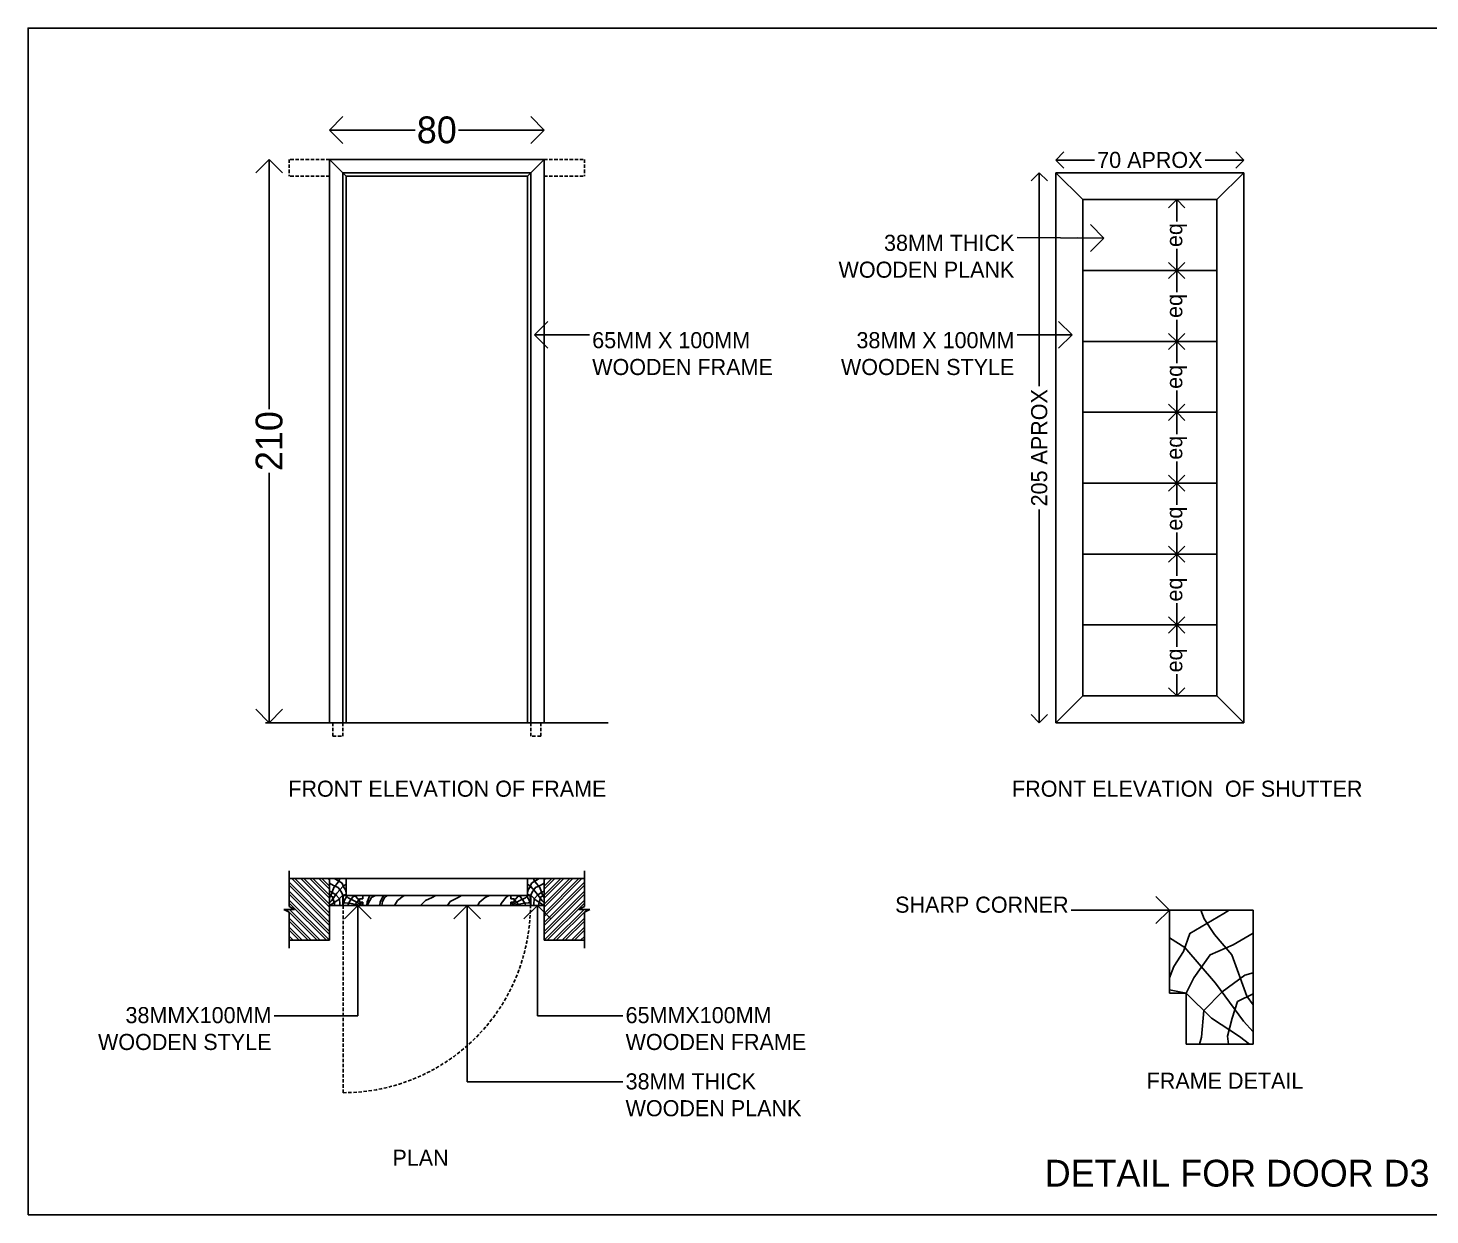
# Model space of a CAD drawing. Header units: metres. Extents: x -16 to 65907, y -5261 to 15511.
# Drawn here: x 35631 to 36154, y 8666 to 9108 of the extents above; entities that cross this region are included whole.
import ezdxf

# ---------------------------------------------------------------- set-up
doc = ezdxf.new("R2010")
doc.units = ezdxf.units.M
doc.header["$PDMODE"] = 67
doc.header["$PDSIZE"] = -5
doc.linetypes.add('DASHED', pattern=[19.049999999999997, 12.7, -6.35])
doc.layers.get('0').update_dxf_attribs({"color": 6})
for name, color, linetype in [('BC-FORMAT', 7, 'Continuous'), ('BC-GREYCOLOR', 8, 'Continuous'), ('BC-HATCH', 8, 'Continuous'), ('BC-JOINERY', 93, 'Continuous'), ('BC-TEXT', 7, 'Continuous'), ('BC-WHITECOLOR', 7, 'Continuous')]:
    doc.layers.add(name, color=color, linetype=linetype)
doc.styles.add('BC-1IN10-3', font='FreeSans.ttf', dxfattribs={"height": 6})
doc.styles.add('BC-1IN25-2', font='FreeSans.ttf', dxfattribs={"height": 10})
doc.styles.add('BC-1IN50-1', font='FreeSans.ttf', dxfattribs={"height": 10})
doc.dimstyles.new('BC-1IN10-3', dxfattribs={"dimtxt": 6, "dimasz": 6, "dimexe": 0.18, "dimexo": 0.0625, "dimgap": 1, "dimtad": 0, "dimtoh": 1, "dimzin": 12, "dimdsep": 46, "dimtxsty": 'BC-1IN10-3', "dimblk": 'OPEN90', "dimcen": 0.09, "dimse1": 1, "dimse2": 1, "dimclrd": 256, "dimclre": 256, "dimclrt": 7, "dimadec": 0, "dimazin": 0, "dimtfac": 1, "dimtdec": 1, "dimtofl": 0, "dimtmove": 1, "dimatfit": 3, "dimldrblk": 'OPEN90', "dimfxl": 1, "dimtolj": 1, "dimtzin": 0, "dimlwd": -3, "dimarcsym": 0})
doc.dimstyles.new('BC-1IN25-2', dxfattribs={"dimtxt": 10, "dimasz": 10, "dimexe": 0.18, "dimexo": 0.0625, "dimgap": 1, "dimtad": 0, "dimtoh": 1, "dimzin": 12, "dimdsep": 46, "dimtxsty": 'BC-1IN25-2', "dimblk": 'OPEN90', "dimcen": 0.09, "dimse1": 1, "dimse2": 1, "dimclrd": 256, "dimclre": 256, "dimclrt": 7, "dimadec": 0, "dimazin": 0, "dimtfac": 1, "dimtdec": 1, "dimtofl": 0, "dimtmove": 1, "dimatfit": 3, "dimldrblk": 'OPEN90', "dimfxl": 1, "dimtolj": 1, "dimtzin": 0, "dimlwd": -1, "dimarcsym": 0})

# ---------------------------------------------------------------- blocks, each defined once
blk = doc.blocks.new('_OPEN90')
at = {"color": 0, "linetype": 'ByBlock'}
for p, q in [((0, 0), (-1, 0)), ((-0.5, 0.5), (0, 0)), ((0, 0), (-0.5, -0.5))]:
    blk.add_line(p, q, dxfattribs=at)
blk = doc.blocks.new('*D983')
at = {"layer": 'BC-WHITECOLOR', "lineweight": -3}
for p, q in [((36020.48593495596, 9058.826476733262), (36028.84395964731, 9058.826476733262)), ((36078.48593495596, 9058.826476733262), (36070.1279102646, 9058.826476733262))]:
    blk.add_line(p, q, dxfattribs=at)
at = {"layer": 'Defpoints', "color": 0}
for p in [(36084.48593495596, 9058.826476733262), (36014.48593495596, 9054.05343673298), (36084.48593495596, 9054.05343673298)]:
    blk.add_point(p, dxfattribs=at)
at = {"layer": 'BC-WHITECOLOR', "lineweight": -3, "xscale": 6, "yscale": 6, "zscale": 6, "rotation": 180}
blk.add_blockref('_OPEN90', (36014.48593495596, 9058.826476733262), dxfattribs=at)
at = {"layer": 'BC-WHITECOLOR', "lineweight": -3, "xscale": 6, "yscale": 6, "zscale": 6}
blk.add_blockref('_OPEN90', (36084.48593495596, 9058.826476733262), dxfattribs=at)
at = {"layer": 'BC-WHITECOLOR', "color": 7, "insert": (36049.48593495596, 9058.826476733262), "char_height": 6, "attachment_point": 5, "style": 'BC-1IN10-3'}
blk.add_mtext('\\A1;{70 APROX}', dxfattribs=at)
blk = doc.blocks.new('*D984')
at = {"layer": 'BC-WHITECOLOR', "lineweight": -3}
for p, q in [((36008.28242927935, 9048.05343673298), (36008.28242927935, 8974.532860601292)), ((36008.28242927935, 8855.05343673298), (36008.28242927935, 8928.574012864672))]:
    blk.add_line(p, q, dxfattribs=at)
at = {"layer": 'Defpoints', "color": 0}
for p in [(36008.28242927935, 9054.05343673298), (36014.48593495596, 9054.05343673298), (36014.48593495596, 8849.05343673298)]:
    blk.add_point(p, dxfattribs=at)
at = {"layer": 'BC-WHITECOLOR', "lineweight": -3, "xscale": 6, "yscale": 6, "zscale": 6}
for p, rotation in [((36008.28242927935, 9054.05343673298), 90), ((36008.28242927935, 8849.05343673298), 270)]:
    blk.add_blockref('_OPEN90', p, dxfattribs=dict(at, rotation=rotation))
at = {"layer": 'BC-WHITECOLOR', "color": 7, "insert": (36008.28242927935, 8951.55343673298), "char_height": 6, "attachment_point": 5, "rotation": 90, "style": 'BC-1IN10-3'}
blk.add_mtext('\\A1;{205 APROX}', dxfattribs=at)
blk = doc.blocks.new('*D985')
at = {"layer": 'BC-WHITECOLOR', "lineweight": -3}
for p, q in [((36059.48593495596, 8879.482008161553), (36059.48593495596, 8877.391179237391)), ((36059.48593495596, 8865.05343673298), (36059.48593495596, 8867.144265657138))]:
    blk.add_line(p, q, dxfattribs=at)
at = {"layer": 'Defpoints', "color": 0}
for p in [(36059.48593495596, 8885.482008161553), (36059.48593495596, 8885.482008161553), (36049.48593495596, 8859.05343673298)]:
    blk.add_point(p, dxfattribs=at)
at = {"layer": 'BC-WHITECOLOR', "lineweight": -3, "xscale": 6, "yscale": 6, "zscale": 6}
for p, rotation in [((36059.48593495596, 8885.482008161553), 90), ((36059.48593495596, 8859.05343673298), 270)]:
    blk.add_blockref('_OPEN90', p, dxfattribs=dict(at, rotation=rotation))
at = {"layer": 'BC-WHITECOLOR', "color": 7, "insert": (36059.48593495596, 8872.267722447266), "char_height": 6, "attachment_point": 5, "rotation": 90, "style": 'BC-1IN10-3'}
blk.add_mtext('\\A1;{eq}', dxfattribs=at)
blk = doc.blocks.new('*D986')
at = {"layer": 'BC-WHITECOLOR', "lineweight": -3}
for p, q in [((36059.48593495596, 8905.910579590125), (36059.48593495596, 8903.819750665964)), ((36059.48593495596, 8891.482008161553), (36059.48593495596, 8893.57283708571))]:
    blk.add_line(p, q, dxfattribs=at)
at = {"layer": 'Defpoints', "color": 0}
for p in [(36059.48593495596, 8911.910579590125), (36059.48593495596, 8911.910579590125), (36059.48593495596, 8885.482008161553)]:
    blk.add_point(p, dxfattribs=at)
at = {"layer": 'BC-WHITECOLOR', "lineweight": -3, "xscale": 6, "yscale": 6, "zscale": 6}
for p, rotation in [((36059.48593495596, 8911.910579590125), 90), ((36059.48593495596, 8885.482008161553), 270)]:
    blk.add_blockref('_OPEN90', p, dxfattribs=dict(at, rotation=rotation))
at = {"layer": 'BC-WHITECOLOR', "color": 7, "insert": (36059.48593495596, 8898.696293875839), "char_height": 6, "attachment_point": 5, "rotation": 90, "style": 'BC-1IN10-3'}
blk.add_mtext('\\A1;{eq}', dxfattribs=at)
blk = doc.blocks.new('*D987')
at = {"layer": 'BC-WHITECOLOR', "lineweight": -3}
for p, q in [((36059.48593495596, 8932.339151018696), (36059.48593495596, 8930.248322094536)), ((36059.48593495596, 8917.910579590125), (36059.48593495596, 8920.001408514283))]:
    blk.add_line(p, q, dxfattribs=at)
at = {"layer": 'Defpoints', "color": 0}
for p in [(36059.48593495596, 8938.339151018696), (36059.48593495596, 8938.339151018696), (36059.48593495596, 8911.910579590125)]:
    blk.add_point(p, dxfattribs=at)
at = {"layer": 'BC-WHITECOLOR', "lineweight": -3, "xscale": 6, "yscale": 6, "zscale": 6}
for p, rotation in [((36059.48593495596, 8938.339151018696), 90), ((36059.48593495596, 8911.910579590125), 270)]:
    blk.add_blockref('_OPEN90', p, dxfattribs=dict(at, rotation=rotation))
at = {"layer": 'BC-WHITECOLOR', "color": 7, "insert": (36059.48593495596, 8925.12486530441), "char_height": 6, "attachment_point": 5, "rotation": 90, "style": 'BC-1IN10-3'}
blk.add_mtext('\\A1;{eq}', dxfattribs=at)
blk = doc.blocks.new('*D988')
at = {"layer": 'BC-WHITECOLOR', "lineweight": -3}
for p, q in [((36059.48593495596, 8958.767722447266), (36059.48593495596, 8956.676893523108)), ((36059.48593495596, 8944.339151018696), (36059.48593495596, 8946.429979942855))]:
    blk.add_line(p, q, dxfattribs=at)
at = {"layer": 'Defpoints', "color": 0}
for p in [(36059.48593495596, 8964.767722447266), (36059.48593495596, 8964.767722447266), (36059.48593495596, 8938.339151018696)]:
    blk.add_point(p, dxfattribs=at)
at = {"layer": 'BC-WHITECOLOR', "lineweight": -3, "xscale": 6, "yscale": 6, "zscale": 6}
for p, rotation in [((36059.48593495596, 8964.767722447266), 90), ((36059.48593495596, 8938.339151018696), 270)]:
    blk.add_blockref('_OPEN90', p, dxfattribs=dict(at, rotation=rotation))
at = {"layer": 'BC-WHITECOLOR', "color": 7, "insert": (36059.48593495596, 8951.553436732982), "char_height": 6, "attachment_point": 5, "rotation": 90, "style": 'BC-1IN10-3'}
blk.add_mtext('\\A1;{eq}', dxfattribs=at)
blk = doc.blocks.new('*D989')
at = {"layer": 'BC-WHITECOLOR', "lineweight": -3}
for p, q in [((36059.48593495596, 8985.196293875839), (36059.48593495596, 8983.105464951681)), ((36059.48593495596, 8970.767722447266), (36059.48593495596, 8972.858551371428))]:
    blk.add_line(p, q, dxfattribs=at)
at = {"layer": 'Defpoints', "color": 0}
for p in [(36059.48593495596, 8991.196293875839), (36059.48593495596, 8991.196293875839), (36059.48593495596, 8964.767722447266)]:
    blk.add_point(p, dxfattribs=at)
at = {"layer": 'BC-WHITECOLOR', "lineweight": -3, "xscale": 6, "yscale": 6, "zscale": 6}
for p, rotation in [((36059.48593495596, 8991.196293875839), 90), ((36059.48593495596, 8964.767722447266), 270)]:
    blk.add_blockref('_OPEN90', p, dxfattribs=dict(at, rotation=rotation))
at = {"layer": 'BC-WHITECOLOR', "color": 7, "insert": (36059.48593495596, 8977.982008161553), "char_height": 6, "attachment_point": 5, "rotation": 90, "style": 'BC-1IN10-3'}
blk.add_mtext('\\A1;{eq}', dxfattribs=at)
blk = doc.blocks.new('*D990')
at = {"layer": 'BC-WHITECOLOR', "lineweight": -3}
for p, q in [((36059.48593495596, 9011.62486530441), (36059.48593495596, 9009.53403638025)), ((36059.48593495596, 8997.196293875839), (36059.48593495596, 8999.287122799997))]:
    blk.add_line(p, q, dxfattribs=at)
at = {"layer": 'Defpoints', "color": 0}
for p in [(36059.48593495596, 9017.62486530441), (36059.48593495596, 9017.62486530441), (36059.48593495596, 8991.196293875839)]:
    blk.add_point(p, dxfattribs=at)
at = {"layer": 'BC-WHITECOLOR', "lineweight": -3, "xscale": 6, "yscale": 6, "zscale": 6}
for p, rotation in [((36059.48593495596, 9017.62486530441), 90), ((36059.48593495596, 8991.196293875839), 270)]:
    blk.add_blockref('_OPEN90', p, dxfattribs=dict(at, rotation=rotation))
at = {"layer": 'BC-WHITECOLOR', "color": 7, "insert": (36059.48593495596, 9004.410579590123), "char_height": 6, "attachment_point": 5, "rotation": 90, "style": 'BC-1IN10-3'}
blk.add_mtext('\\A1;{eq}', dxfattribs=at)
blk = doc.blocks.new('*D991')
at = {"layer": 'BC-WHITECOLOR', "lineweight": -3}
for p, q in [((36059.48593495596, 9038.05343673298), (36059.48593495596, 9035.962607808822)), ((36059.48593495596, 9023.62486530441), (36059.48593495596, 9025.71569422857))]:
    blk.add_line(p, q, dxfattribs=at)
at = {"layer": 'Defpoints', "color": 0}
for p in [(36059.48593495596, 9044.05343673298), (36059.48593495596, 9044.05343673298), (36059.48593495596, 9017.62486530441)]:
    blk.add_point(p, dxfattribs=at)
at = {"layer": 'BC-WHITECOLOR', "lineweight": -3, "xscale": 6, "yscale": 6, "zscale": 6}
for p, rotation in [((36059.48593495596, 9044.05343673298), 90), ((36059.48593495596, 9017.62486530441), 270)]:
    blk.add_blockref('_OPEN90', p, dxfattribs=dict(at, rotation=rotation))
at = {"layer": 'BC-WHITECOLOR', "color": 7, "insert": (36059.48593495596, 9030.839151018696), "char_height": 6, "attachment_point": 5, "rotation": 90, "style": 'BC-1IN10-3'}
blk.add_mtext('\\A1;{eq}', dxfattribs=at)
blk = doc.blocks.new('*D992')
at = {"layer": 'BC-HATCH', "color": 8, "lineweight": -3}
for p, q in [((35753.71295040131, 9069.998244441063), (35775.67591336428, 9069.998244441063)), ((35813.71295040131, 9069.998244441063), (35791.74998743835, 9069.998244441063))]:
    blk.add_line(p, q, dxfattribs=at)
at = {"layer": 'Defpoints', "color": 0}
for p in [(35823.71295040131, 9069.998244441063), (35743.71295040131, 9059.053436732978), (35823.71295040131, 9059.053436732982)]:
    blk.add_point(p, dxfattribs=at)
at = {"layer": 'BC-HATCH', "color": 8, "lineweight": -3, "xscale": 10, "yscale": 10, "zscale": 10, "rotation": 180}
blk.add_blockref('_OPEN90', (35743.71295040131, 9069.998244441063), dxfattribs=at)
at = {"layer": 'BC-HATCH', "color": 8, "lineweight": -3, "xscale": 10, "yscale": 10, "zscale": 10}
blk.add_blockref('_OPEN90', (35823.71295040131, 9069.998244441063), dxfattribs=at)
at = {"layer": 'BC-HATCH', "color": 7, "insert": (35783.71295040131, 9069.998244441063), "char_height": 10, "attachment_point": 5, "style": 'BC-1IN50-1'}
blk.add_mtext('\\A1;80', dxfattribs=at)
blk = doc.blocks.new('*D993')
at = {"layer": 'BC-HATCH', "color": 8, "lineweight": -3}
for p, q in [((35721.25948098588, 9049.053436732978), (35721.25948098588, 8965.924492974405)), ((35721.25948098588, 8859.05343673298), (35721.25948098588, 8942.182380491551))]:
    blk.add_line(p, q, dxfattribs=at)
at = {"layer": 'Defpoints', "color": 0}
for p in [(35743.71295040131, 9059.053436732978), (35721.25948098588, 8849.05343673298), (35743.71295040131, 8849.05343673298)]:
    blk.add_point(p, dxfattribs=at)
at = {"layer": 'BC-HATCH', "color": 8, "lineweight": -3, "xscale": 10, "yscale": 10, "zscale": 10}
for p, rotation in [((35721.25948098588, 9059.053436732978), 90), ((35721.25948098588, 8849.05343673298), 270)]:
    blk.add_blockref('_OPEN90', p, dxfattribs=dict(at, rotation=rotation))
at = {"layer": 'BC-HATCH', "color": 7, "insert": (35721.25948098588, 8954.053436732978), "char_height": 10, "attachment_point": 5, "rotation": 90, "style": 'BC-1IN50-1'}
blk.add_mtext('\\A1;210', dxfattribs=at)

msp = doc.modelspace()

# ---------------------------------------------------------------- hatches: boundary and pattern name
at = {"layer": 'BC-GREYCOLOR'}
h = msp.add_hatch(dxfattribs=at)
h.set_pattern_fill('ANSI32', color=256, scale=0.25, angle=180, style=0)
h.set_pattern_definition([(135, (69834.1352414077, 21.98809101894949), (1.683798022700466, 1.683798022700467), []), (135, (69833.0127089077, 21.98809101894949), (1.683798022700466, 1.683798022700467), [])])
h.paths.add_polyline_path([(35728.71295040131, 8780.496840793096), (35728.71295040131, 8790.929622691561), (35743.71295040131, 8790.929622691561), (35743.71295040131, 8778.429622691561), (35743.71295040131, 8767.929622691561), (35728.71295040131, 8767.929622691561), (35728.71295040131, 8778.362404590029), (35726.69278072214, 8779.429622691561), (35730.73312008049, 8779.429622691561)])
h = msp.add_hatch(dxfattribs=at)
h.set_pattern_fill('ANSI32', color=256, scale=0.25, style=0)
h.set_pattern_definition([(45, (1733.29065939493, 21.98809101894949), (-1.683798022700466, 1.683798022700467), []), (45, (1734.41319189493, 21.98809101894949), (-1.683798022700466, 1.683798022700467), [])])
h.paths.add_polyline_path([(35838.71295040131, 8780.496840793096), (35838.71295040131, 8790.929622691561), (35823.71295040131, 8790.929622691561), (35823.71295040131, 8778.429622691561), (35823.71295040131, 8767.929622691561), (35838.71295040131, 8767.929622691561), (35838.71295040131, 8778.362404590029), (35840.73312008049, 8779.429622691561), (35836.69278072214, 8779.429622691561)])

# ---------------------------------------------------------------- linework, layer by layer
at = {"layer": 'BC-FORMAT'}
for p, q in [((36014.48593495596, 8849.05343673298), (36014.48593495596, 9054.05343673298)), ((36014.48593495596, 9054.05343673298), (36084.48593495596, 9054.05343673298)), ((36084.48593495596, 8849.05343673298), (36084.48593495596, 9054.05343673298)), ((36024.48593495596, 9044.05343673298), (36074.48593495596, 9044.05343673298)), ((36024.48593495596, 8859.05343673298), (36024.48593495596, 9044.05343673298)), ((36074.48593495596, 8859.05343673298), (36074.48593495596, 9044.05343673298)), ((36024.48593495596, 8859.05343673298), (36074.48593495596, 8859.05343673298)), ((36014.48593495596, 8849.05343673298), (36084.48593495596, 8849.05343673298))]:
    msp.add_line(p, q, dxfattribs=at)
at = {"layer": 'BC-GREYCOLOR', "linetype": 'DASHED', "ltscale": 0.1}
for p, q in [((35728.71295040131, 9059.053436732982), (35728.71295040131, 9052.803436732982)), ((35743.71295040131, 9059.053436732978), (35728.71295040131, 9059.053436732982)), ((35823.71295040131, 9059.053436732982), (35838.71295040131, 9059.053436732982)), ((35838.71295040131, 9059.053436732982), (35838.71295040131, 9052.803436732982)), ((35743.71295040131, 9052.803436732978), (35728.71295040131, 9052.803436732982)), ((35823.71295040131, 9052.803436732982), (35838.71295040131, 9052.803436732982)), ((35744.96295040139, 8849.05343673296), (35744.96295040139, 8844.05343673296)), ((35748.71295040139, 8849.053436732962), (35748.71295040139, 8844.053436732962)), ((35818.71295040131, 8849.05343673298), (35818.71295040131, 8844.05343673298)), ((35822.46295040131, 8849.05343673298), (35822.46295040131, 8844.05343673298)), ((35744.96295040139, 8844.05343673296), (35748.71295040139, 8844.053436732962)), ((35822.46295040131, 8844.05343673298), (35818.71295040131, 8844.05343673298)), ((35748.81295040131, 8780.929622691563), (35748.81295040131, 8711.129622691558))]:
    msp.add_line(p, q, dxfattribs=at)
msp.add_arc((35748.81295040131, 8780.929622691563), 69.80000000000291, 270, 3.079694385304099, dxfattribs=at)
at = {"layer": 'BC-HATCH'}
for p, q in [((35749.96295040131, 9052.803436732978), (35743.71295040131, 9059.053436732978)), ((35817.46295040131, 9052.803436732982), (35823.71295040131, 9059.053436732982)), ((35748.71295040131, 9054.053436732978), (35818.71295040131, 9054.053436732982)), ((35748.71295040131, 9054.053436732978), (35748.71295040131, 8849.05343673298)), ((35818.71295040131, 9054.053436732982), (35818.71295040131, 8849.05343673298)), ((35817.46295040131, 8790.929622691563), (35749.96295040131, 8790.929622691563))]:
    msp.add_line(p, q, dxfattribs=at)
for points in [[(35743.71295040131, 8783.860038251478), (35744.19020087551, 8784.516257653491), (35745.29539684112, 8787.583176458085), (35746.59400210073, 8789.102820910814), (35747.36763927666, 8790.263276674714), (35747.61313517761, 8790.929622691563)], [(35743.71295040131, 8789.207495541135), (35745.2125071437, 8788.329183734879), (35746.92556089041, 8787.583176458085), (35748.1412764526, 8785.870122711376), (35748.71295040131, 8784.729622691562)], [(35743.71295040131, 8781.857304878302), (35744.43886996777, 8782.637424511937), (35746.51111240331, 8785.483304123409), (35748.80439403197, 8788.135774440896), (35749.96295040131, 8788.859872171737)], [(35745.50350419458, 8790.929622691563), (35745.90325462222, 8790.67772516182), (35748.44520534314, 8789.185710608235), (35748.91491362853, 8787.83184555035), (35749.63395412377, 8786.730407251016), (35749.96295040131, 8785.87730591509)], [(35821.92239660805, 8790.929622691563), (35821.52264618041, 8790.67772516182), (35818.98069545949, 8789.185710608235), (35818.5109871741, 8787.83184555035), (35817.79194667886, 8786.730407251016), (35817.46295040131, 8785.87730591509)], [(35823.71295040131, 8781.857304878302), (35822.98703083486, 8782.637424511937), (35820.91478839932, 8785.483304123409), (35818.62150677066, 8788.135774440896), (35817.46295040131, 8788.859872171737)], [(35823.71295040131, 8789.207495541135), (35822.21339365892, 8788.329183734879), (35820.50033991221, 8787.583176458085), (35819.28462435003, 8785.870122711376), (35818.71295040131, 8784.729622691562)], [(35823.71295040131, 8783.860038251478), (35823.23569992712, 8784.516257653491), (35822.1305039615, 8787.583176458085), (35820.8318987019, 8789.102820910814), (35820.05826152597, 8790.263276674714), (35819.81276562502, 8790.929622691563)], [(35743.71295040131, 8786.24587273718), (35744.32835037121, 8786.063532005359), (35746.03089951415, 8784.82381175564), (35747.39998044581, 8783.435158419497), (35747.56104857064, 8781.449338848897), (35747.71263244987, 8780.929622691563)], [(35745.55162989897, 8780.929622691563), (35745.62695563081, 8781.532228546317), (35745.26776694199, 8782.85846370506), (35744.88094835402, 8784.101809166385), (35743.71295040131, 8784.679622691563)], [(35743.99618828909, 8780.929622691563), (35744.74279885831, 8781.504598647178), (35746.81504129385, 8782.85846370506), (35748.71295040131, 8784.729622691562), (35749.96295040131, 8784.981865138152)], [(35750.52281079206, 8784.679622691561), (35750.03528289247, 8784.177208443893), (35749.27137144103, 8782.86158316642), (35748.81295040131, 8781.447580241074)], [(35755.91460784424, 8780.929622691563), (35754.92997478501, 8781.545957888944), (35752.94946361462, 8782.6918250661), (35750.65772926031, 8783.766959701454), (35749.81807930941, 8784.679622691565)], [(35753.69686094234, 8784.679622691563), (35752.46848233038, 8784.148915427173), (35751.35090816994, 8782.53621347414), (35750.79919434391, 8781.616690430745), (35750.61470393246, 8780.929622691563)], [(35754.86295040131, 8782.870272995176), (35753.89727967473, 8783.724520176374), (35753.29483039592, 8784.679622691565)], [(35756.11295040131, 8783.700953786572), (35755.58495475697, 8783.429622691563)], [(35757.61861962251, 8780.929622691563), (35757.77029894409, 8782.279568653683), (35758.78365509342, 8784.679622691563)], [(35757.85134531032, 8780.929622691563), (35758.09406790352, 8781.679856161461), (35759.43239114313, 8783.924785466626), (35760.86397898353, 8784.679622691563)], [(35762.47996490462, 8780.929622691563), (35762.59887509178, 8782.237634750358), (35763.56592156171, 8784.171727690193), (35763.98548699762, 8784.679622691563)], [(35763.26399386003, 8780.929622691563), (35763.52223699476, 8782.37578424606), (35764.40639376725, 8784.00594829535), (35765.37582765449, 8784.679622691565)], [(35767.9324855297, 8780.929622691565), (35769.10285584231, 8782.71597737923), (35771.21826999525, 8784.356502640696), (35771.83049746005, 8784.679622691563)], [(35777.59930505783, 8780.929622691563), (35779.5072397374, 8782.759149096637), (35781.9680276296, 8783.88161374922), (35783.30469260803, 8784.679622691565)], [(35787.64561090643, 8780.929622691563), (35788.7028155451, 8782.41377535738), (35791.72483576358, 8783.924785466626), (35792.91999470306, 8784.679622691561)], [(35799.03629671237, 8780.929622691563), (35799.49574489685, 8782.025229900717), (35801.69750248461, 8783.838442031813), (35803.37986380411, 8784.679622691563)], [(35807.4862006004, 8780.929622691563), (35807.74154292159, 8781.593512726648), (35809.51158333528, 8783.967957184033), (35810.46865074196, 8784.679622691563)], [(35811.31295040132, 8783.700953786572), (35811.84094604566, 8783.429622691563)], [(35811.51129295838, 8780.929622691563), (35812.49592601762, 8781.545957888944), (35814.47643718801, 8782.6918250661), (35816.76817154232, 8783.766959701454), (35817.60782149322, 8784.679622691565)], [(35812.56295040132, 8782.870272995176), (35813.52862112789, 8783.724520176374), (35814.13107040671, 8784.679622691565)], [(35813.72903986029, 8784.679622691563), (35814.95741847224, 8784.148915427173), (35816.07499263268, 8782.53621347414), (35816.62670645872, 8781.616690430745), (35816.81119687016, 8780.929622691563)], [(35816.90309001056, 8784.679622691561), (35817.39061791015, 8784.177208443893), (35818.15452936159, 8782.86158316642), (35818.61295040132, 8781.447580241074)], [(35823.42971251354, 8780.929622691563), (35822.68310194431, 8781.504598647178), (35820.61085950878, 8782.85846370506), (35818.71295040131, 8784.729622691562), (35817.46295040131, 8784.981865138152)], [(35823.71295040131, 8786.24587273718), (35823.09755043142, 8786.063532005359), (35821.39500128847, 8784.82381175564), (35820.02592035681, 8783.435158419497), (35819.86485223199, 8781.449338848897), (35819.71326835276, 8780.929622691563)], [(35821.87427090366, 8780.929622691563), (35821.79894517182, 8781.532228546317), (35822.15813386064, 8782.85846370506), (35822.54495244861, 8784.101809166385), (35823.71295040131, 8784.679622691563)], [(35754.80325564108, 8780.929622691565), (35754.15191682521, 8781.206441688306), (35751.77530342075, 8781.602543922385), (35749.4977155748, 8781.857181072863), (35748.81295040131, 8782.177893875634)], [(35754.86295040131, 8783.058592675461), (35754.56216556765, 8782.904022691499), (35753.35971235706, 8781.404492805346), (35753.19416130822, 8780.929622691563)], [(35755.0997554632, 8780.929622691565), (35755.45339559433, 8781.687422972544), (35756.0774345238, 8782.179622691565)], [(35756.11295040131, 8781.722113424892), (35755.62704400774, 8782.179622691561)], [(35811.31295040132, 8781.722113424892), (35811.79885679489, 8782.179622691561)], [(35812.32614533942, 8780.929622691565), (35811.9725052083, 8781.687422972544), (35811.34846627883, 8782.179622691565)], [(35812.56295040132, 8783.058592675461), (35812.86373523498, 8782.904022691499), (35814.06618844557, 8781.404492805346), (35814.23173949441, 8780.929622691563)], [(35812.62264516155, 8780.929622691565), (35813.27398397741, 8781.206441688306), (35815.65059738188, 8781.602543922385), (35817.92818522783, 8781.857181072863), (35818.61295040132, 8782.177893875634)], [(36079.04604198002, 8779.21547572714), (36077.04728984185, 8777.955988078427), (36064.33753623725, 8770.4959153105), (36061.98899481028, 8763.726590021075), (36058.39379233409, 8758.2193985244), (36056.74881094634, 8753.95389184477)], [(36087.99881094634, 8743.867553526708), (36085.61255857539, 8747.148650536777), (36080.0865787473, 8762.483244559748), (36073.5935524493, 8770.081466823385), (36069.72536656963, 8775.883745642894), (36068.49788706489, 8779.21547572714)], [(36087.99881094634, 8733.853886660834), (36084.3692131141, 8737.754484829004), (36074.0080009364, 8751.983882886363), (36062.54159279306, 8765.2462344738), (36056.74881094634, 8768.866723128003)], [(36087.99881094634, 8770.604839974998), (36080.50102723441, 8766.213280943715), (36071.93575850087, 8762.483244559748), (36065.85718068994, 8753.917975826202), (36062.99881094634, 8748.215475727133)], [(36087.99881094634, 8755.796725955215), (36084.92181109688, 8754.885022296117), (36076.40906538216, 8748.686421047516), (36069.56366072384, 8741.743154366812), (36068.75832009972, 8731.814056513807), (36068.00040070359, 8729.21547572714)], [(36086.58262150751, 8729.21547572714), (36082.84956866135, 8732.090355505212), (36072.48835648368, 8738.859680794621), (36062.99881094634, 8748.215475727133), (36056.74881094634, 8749.476687960085)], [(36078.80541345807, 8729.21547572714), (36078.42878479887, 8732.228505000907), (36080.224728243, 8738.859680794621), (36082.15882118283, 8745.076408101244), (36087.99881094634, 8747.96547572714)]]:
    msp.add_lwpolyline(points, dxfattribs=at)
at = {"layer": 'BC-JOINERY'}
for p, q in [((35743.71295040131, 8790.929622691563), (35743.71295040131, 8778.429622691563)), ((35743.71295040131, 8790.929622691563), (35749.96295040131, 8790.929622691563)), ((35749.96295040131, 8784.729622691562), (35749.96295040131, 8790.929622691563)), ((35817.46295040131, 8784.729622691562), (35817.46295040131, 8790.929622691563)), ((35823.71295040131, 8790.929622691563), (35817.46295040131, 8790.929622691563)), ((35823.71295040131, 8790.929622691563), (35823.71295040131, 8778.429622691563)), ((35748.71295040131, 8784.729622691562), (35749.96295040131, 8784.729622691562)), ((35748.71295040131, 8780.929622691563), (35748.71295040131, 8784.729622691562)), ((35811.31295040132, 8784.679622691563), (35756.11295040131, 8784.679622691563)), ((35818.71295040131, 8784.729622691562), (35817.46295040131, 8784.729622691562)), ((35818.71295040131, 8780.929622691563), (35818.71295040131, 8784.729622691562)), ((35743.71295040131, 8780.929622691563), (35748.71295040131, 8780.929622691563)), ((35756.11295040131, 8783.429622691563), (35754.86295040131, 8783.429622691563)), ((35754.86295040131, 8783.429622691563), (35754.86295040131, 8782.179622691563)), ((35756.11295040131, 8782.179622691563), (35754.86295040131, 8782.179622691563)), ((35756.11295040131, 8780.929622691563), (35811.31295040132, 8780.929622691563)), ((35811.31295040132, 8783.429622691563), (35812.56295040132, 8783.429622691563)), ((35811.31295040132, 8782.179622691563), (35812.56295040132, 8782.179622691563)), ((35812.56295040132, 8783.429622691563), (35812.56295040132, 8782.179622691563)), ((35823.71295040131, 8780.929622691563), (35818.71295040131, 8780.929622691563)), ((36056.74881094634, 8748.215475727133), (36056.74881094634, 8779.21547572714)), ((36087.99881094634, 8779.21547572714), (36056.74881094634, 8779.21547572714)), ((36087.99881094634, 8779.21547572714), (36087.99881094634, 8729.21547572714)), ((36062.99881094634, 8748.215475727133), (36056.74881094634, 8748.215475727133)), ((36062.99881094634, 8729.21547572714), (36062.99881094634, 8748.215475727133)), ((36087.99881094634, 8729.21547572714), (36062.99881094634, 8729.21547572714))]:
    msp.add_line(p, q, dxfattribs=at)
for points in [[(35756.11295040131, 8782.179622691563), (35756.11295040131, 8780.929622691563), (35748.81295040131, 8780.929622691563), (35748.81295040131, 8784.679622691563), (35756.11295040131, 8784.679622691563), (35756.11295040131, 8783.429622691563)], [(35811.31295040132, 8782.179622691563), (35811.31295040132, 8780.929622691563), (35818.61295040132, 8780.929622691563), (35818.61295040132, 8784.679622691563), (35811.31295040132, 8784.679622691563), (35811.31295040132, 8783.429622691563)]]:
    msp.add_lwpolyline(points, dxfattribs=at)
at = {"layer": 'BC-WHITECOLOR'}
for p, q in [((35743.71295040131, 9059.053436732978), (35823.71295040131, 9059.053436732982)), ((35743.71295040131, 9059.053436732978), (35743.71295040131, 8849.05343673298)), ((35823.71295040131, 9059.053436732982), (35823.71295040131, 8849.05343673298)), ((35749.96295040131, 9052.803436732978), (35749.96295040131, 8849.05343673298)), ((35749.96295040131, 9052.803436732978), (35817.46295040131, 9052.803436732982)), ((35817.46295040131, 9052.803436732982), (35817.46295040131, 8849.05343673298)), ((36024.48593495596, 9044.05343673298), (36014.48593495596, 9054.05343673298)), ((36074.48593495596, 9044.05343673298), (36084.48593495596, 9054.05343673298)), ((36074.48593495596, 9017.62486530441), (36024.48593495596, 9017.62486530441)), ((36074.48593495596, 8991.196293875839), (36024.48593495596, 8991.196293875839)), ((36074.48593495596, 8964.767722447266), (36024.48593495596, 8964.767722447266)), ((36074.48593495596, 8938.339151018696), (36024.48593495596, 8938.339151018696)), ((36074.48593495596, 8911.910579590125), (36024.48593495596, 8911.910579590125)), ((36074.48593495596, 8885.482008161553), (36024.48593495596, 8885.482008161553)), ((36024.48593495596, 8859.05343673298), (36014.48593495596, 8849.05343673298)), ((36074.48593495596, 8859.05343673298), (36084.48593495596, 8849.05343673298)), ((35847.59293622498, 8849.05343673298), (35719.83296457765, 8849.05343673298)), ((35728.71295040131, 8780.496840793096), (35728.71295040131, 8793.804622691563)), ((35743.71295040131, 8790.929622691563), (35728.71295040131, 8790.929622691563)), ((35743.71295040131, 8790.929622691563), (35743.71295040131, 8767.929622691563)), ((35823.71295040131, 8790.929622691563), (35838.71295040131, 8790.929622691563)), ((35823.71295040131, 8790.929622691563), (35823.71295040131, 8767.929622691563)), ((35838.71295040131, 8780.496840793096), (35838.71295040131, 8793.804622691563)), ((35726.69278072214, 8779.429622691563), (35730.73312008049, 8779.429622691563)), ((35728.71295040131, 8778.36240459003), (35726.69278072214, 8779.429622691563)), ((35730.73312008049, 8779.429622691563), (35728.71295040131, 8780.496840793096)), ((35836.69278072214, 8779.429622691563), (35838.71295040131, 8780.496840793096)), ((35840.73312008049, 8779.429622691563), (35836.69278072214, 8779.429622691563)), ((35838.71295040131, 8778.36240459003), (35840.73312008049, 8779.429622691563)), ((35728.71295040131, 8765.054622691563), (35728.71295040131, 8778.36240459003)), ((35838.71295040131, 8765.054622691563), (35838.71295040131, 8778.36240459003)), ((35743.71295040131, 8767.929622691563), (35728.71295040131, 8767.929622691563)), ((35823.71295040131, 8767.929622691563), (35838.71295040131, 8767.929622691563))]:
    msp.add_line(p, q, dxfattribs=at)
at = {"layer": 'Defpoints'}
msp.add_lwpolyline([(35631.36504293057, 8665.534767288547), (35631.36504293057, 9108.034767288547), (36183.36504293057, 9108.034767288547), (36183.36504293057, 8665.534767288547)], close=True, dxfattribs=at)

# ---------------------------------------------------------------- texts
at = {"layer": 'BC-TEXT', "color": 7, "char_height": 6, "style": 'BC-1IN10-3'}
for s, insert, width, attachment_point in [('{38MM THICK WOODEN PLANK }', (35998.99411442831, 9030.9540796596), 74.549987362916, 3), ('{65MM X 100MM WOODEN FRAME}', (35841.63949706064, 8994.671467846012), 76.60857526722975, 1), ('{38MM X 100MM WOODEN STYLE}', (35998.99411442831, 8994.671467846112), 76.60857526722975, 3), ('{SHARP CORNER}', (36019.19220775258, 8784.21547572714), 61.7549510621984, 3), ('{38MMX100MM WOODEN STYLE}', (35722.09032450243, 8743.040471422626), 84.47936146201391, 3), ('{65MMX100MM WOODEN FRAME}', (35854.08457489352, 8743.040471422624), 84.47936146201522, 1), ('{38MM THICK WOODEN PLANK }', (35854.08457489352, 8718.33741657089), 84.47936146201391, 1)]:
    msp.add_mtext(s, dxfattribs=dict(at, insert=insert, width=width, attachment_point=attachment_point))
at = {"layer": 'BC-TEXT', "attachment_point": 5, "style": 'BC-1IN10-3'}
for s, insert, char_height, width in [('{\\pxqc;FRONT ELEVATION OF FRAME}', (35787.65173434614, 8824.411827048534), 6, 123.9242139362177), ('{\\pxqc;FRONT ELEVATION  OF SHUTTER}', (36063.42471890078, 8824.411827048534), 6, 133.924213936225), ('{\\pxqc;FRAME DETAIL}', (36077.50468391924, 8715.57476275941), 6, 133.924213936225), ('{\\pxqc;PLAN}', (35777.65173434614, 8686.854329633985), 6, 133.924213936225), ('{\\pxqc;DETAIL FOR DOOR D3}', (36082.01010141487, 8681.045798461853), 10, 258.4954414847816)]:
    msp.add_mtext(s, dxfattribs=dict(at, insert=insert, char_height=char_height, width=width))

# ---------------------------------------------------------------- dimensions: what is measured, and where the dimension line sits
at = {"layer": 'BC-HATCH'}
dim = msp.add_linear_dim(base=(35823.71295040131, 9069.998244441063), p1=(35743.71295040131, 9059.053436732978), p2=(35823.71295040131, 9059.053436732982), dimstyle='BC-1IN10-3', override={"dimtxt": 10, "dimasz": 10, "dimtoh": 0, "dimdec": 1, "dimlfac": 1, "dimtxsty": 'BC-1IN50-1', "dimclrd": 8, "dimtdec": 0}, dxfattribs=at)
dim.commit()
dim.dimension.update_dxf_attribs({"geometry": '*D992', "text_midpoint": (35783.71295040131, 9069.998244441063)})
dim = msp.add_linear_dim(base=(35721.25948098588, 8849.05343673298), p1=(35743.71295040131, 9059.053436732978), p2=(35743.71295040131, 8849.05343673298), angle=90, dimstyle='BC-1IN10-3', override={"dimtxt": 10, "dimasz": 10, "dimtoh": 0, "dimdec": 1, "dimlfac": 1, "dimtxsty": 'BC-1IN50-1', "dimclrd": 8, "dimtdec": 0}, dxfattribs=at)
dim.commit()
dim.dimension.update_dxf_attribs({"geometry": '*D993', "text_midpoint": (35721.25948098588, 8954.053436732978)})
at = {"layer": 'BC-WHITECOLOR'}
dim = msp.add_linear_dim(base=(36084.48593495596, 9058.826476733262), p1=(36014.48593495596, 9054.05343673298), p2=(36084.48593495596, 9054.05343673298), text='{<> APROX}', dimstyle='BC-1IN10-3', dxfattribs=at)
dim.commit()
dim.dimension.update_dxf_attribs({"geometry": '*D983', "text_midpoint": (36049.48593495596, 9058.826476733262)})
for base, p1, p2, text, picture, middle in [((36008.28242927935, 9054.05343673298), (36014.48593495596, 8849.05343673298), (36014.48593495596, 9054.05343673298), '{<> APROX}', '*D984', (36008.28242927935, 8951.55343673298)), ((36059.48593495596, 9044.05343673298), (36059.48593495596, 9017.62486530441), (36059.48593495596, 9044.05343673298), '{eq}', '*D991', (36059.48593495596, 9030.839151018696)), ((36059.48593495596, 9017.62486530441), (36059.48593495596, 8991.196293875839), (36059.48593495596, 9017.62486530441), '{eq}', '*D990', (36059.48593495596, 9004.410579590123)), ((36059.48593495596, 8991.196293875839), (36059.48593495596, 8964.767722447266), (36059.48593495596, 8991.196293875839), '{eq}', '*D989', (36059.48593495596, 8977.982008161553)), ((36059.48593495596, 8964.767722447266), (36059.48593495596, 8938.339151018696), (36059.48593495596, 8964.767722447266), '{eq}', '*D988', (36059.48593495596, 8951.553436732982)), ((36059.48593495596, 8938.339151018696), (36059.48593495596, 8911.910579590125), (36059.48593495596, 8938.339151018696), '{eq}', '*D987', (36059.48593495596, 8925.12486530441)), ((36059.48593495596, 8911.910579590125), (36059.48593495596, 8885.482008161553), (36059.48593495596, 8911.910579590125), '{eq}', '*D986', (36059.48593495596, 8898.696293875839)), ((36059.48593495596, 8885.482008161553), (36049.48593495596, 8859.05343673298), (36059.48593495596, 8885.482008161553), '{eq}', '*D985', (36059.48593495596, 8872.267722447266))]:
    dim = msp.add_linear_dim(base=base, p1=p1, p2=p2, angle=90, text=text, dimstyle='BC-1IN10-3', dxfattribs=at)
    dim.commit()
    dim.dimension.update_dxf_attribs({"geometry": picture, "text_midpoint": middle})

# ---------------------------------------------------------------- leaders
at = {"layer": 'BC-WHITECOLOR', "annotation_type": 0, "has_hookline": 1, "hookline_direction": 1}
for points, text_width in [([(36032.38789242684, 9029.75181351969), (35999.99411442831, 9029.9540796596)], 66.46090534979423), ([(36020.48461354466, 8993.671467846112), (35999.99411442831, 8993.671467846112)], 65.38271604938272), ([(36056.74881094634, 8779.21547572714), (36020.19220775258, 8779.21547572714)], 34.49382716049383)]:
    msp.add_leader(points, dimstyle='BC-1IN25-2', dxfattribs=dict(at, text_width=text_width))
at = {"layer": 'BC-WHITECOLOR', "annotation_type": 0, "has_hookline": 1, "hookline_direction": 0, "text_width": 67.68724279835392, "horizontal_direction": (1, 1.067001074653306e-12, 0)}
msp.add_leader([(35820.14899794428, 8993.671467845988), (35840.63949706064, 8993.67146784601)], dimstyle='BC-1IN25-2', dxfattribs=at)
at = {"layer": 'BC-WHITECOLOR'}
for points in [[(35754.28261498621, 8780.929622691563), (35754.28261498621, 8739.819294767969), (35723.09032450243, 8739.819294767969)], [(35795.04191271519, 8780.929622691563), (35795.04191271519, 8715.116239916235), (35853.08457489352, 8715.116239916235)], [(35821.21295040131, 8780.929622691563), (35821.21295040131, 8739.819294767969), (35853.08457489352, 8739.819294767969)]]:
    msp.add_leader(points, dimstyle='BC-1IN25-2', dxfattribs=at)

doc.saveas('drawing.dxf')
